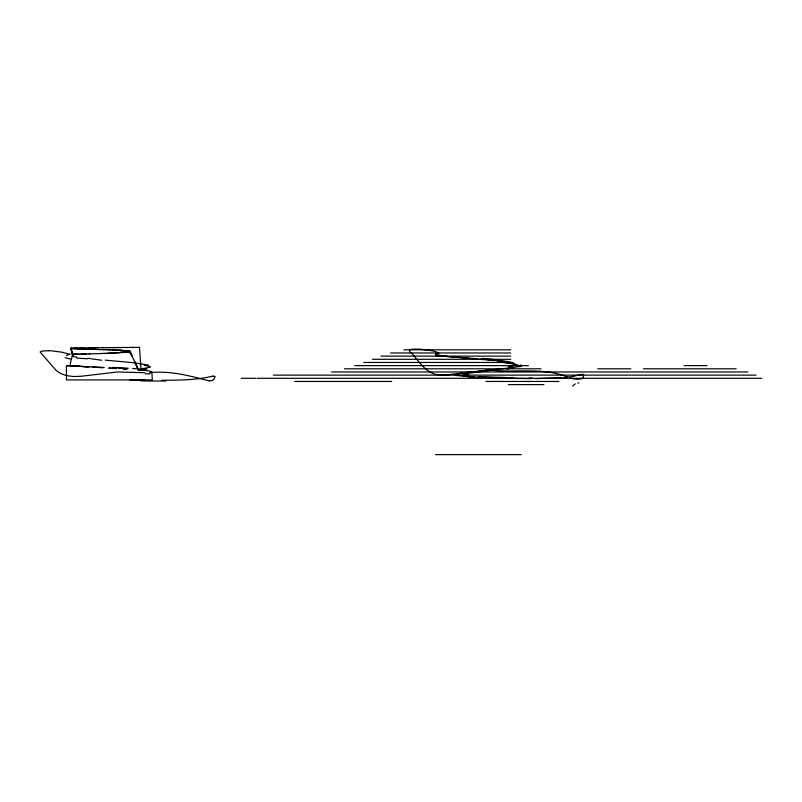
<?xml version="1.0" encoding="UTF-8"?>
<svg xmlns="http://www.w3.org/2000/svg" width="802" height="802" viewBox="0 0 802 802"><rect width="100%" height="100%" fill="white"/><g stroke="black" fill="none" stroke-linecap="round" stroke-linejoin="round"><path stroke-width="1.2" d="M72.501 354.644L69.844 365.692L66.446 365.692L66.446 379.917L152.31 379.917L151.839 371.466M521.27 365.682L520.849 364.83M130.114 351.547L138.515 370.123M211.959 380.569L214.114 379.156L214.826 376.569M519.746 366.524L464.739 373.762M512.518 366.935L510.313 367.466M130.024 351.306L132.22 356.639L129.884 351.697A21.303 1.704 9.7 0 0 128.861 351.176M129.513 351.817L110.706 353.181M129.312 351.857L127.037 352.198M459.055 373.802L462.543 373.241M146.876 369.02L139.358 370.093M572.969 376.288L582.583 374.283M213.312 375.948C196.58 380.238 179.117 380.168 161.964 380.258M570.362 376.669L565.149 377.331M500.378 369L471.706 372.088M126.726 352.228L125.302 352.369M561.44 377.712L535.826 378.624M124.661 352.419L114.876 353M73.363 354.564L77.634 354.334M446.945 374.855L485.611 370.354M74.526 354.484L75.208 354.444M72.01 348.268L71.328 348.309A34.556 0.591 0.2 0 0 70.716 348.539L72.792 348.649M77.433 354.344L83.308 354.113M113.884 353.04L111.879 353.131M111.368 353.151L107.969 353.281M110.325 353.191L109.262 353.241M108.721 353.261L107.087 353.321M107.267 353.311L105.844 353.361M83.258 354.113L84.631 354.063M104.851 353.401L105.974 353.361M84.02 354.083L85.283 354.043M105.082 353.391L102.766 353.471M74.215 348.178L77.032 348.088M84.781 354.063L86.586 354.003M86.285 354.013L101.984 353.492M101.393 353.512L103.137 353.461M74.406 348.168L76.29 348.108M89.162 353.913L89.804 353.893M76.571 348.108L77.814 348.078M77.333 348.088L78.215 348.068M78.957 348.048L79.458 348.038M79.388 348.038L79.899 348.028M79.819 348.028L80.34 348.018M80.26 348.018L80.781 348.008M80.711 348.008L81.824 347.988M81.172 347.998L84.009 347.948M83.268 347.958L84.761 347.938M84.541 347.938L88.932 347.868M88.711 347.868L90.315 347.847M89.794 347.857L92.009 347.827M91.709 347.827L93.603 347.807M93.142 347.807L97.774 347.747M97.353 347.757L106.215 347.657M102.385 347.697L102.957 347.687M106.165 347.657L109.924 347.617M109.413 347.627L112.691 347.597M112.43 347.597L114.105 347.577M113.683 347.587L118.756 347.537M118.626 347.537L125.483 347.477M125.172 347.487L129.052 347.456M128.962 347.456L132.952 347.426M132.46 347.426L139.488 347.376L141.072 370.273M149.503 372.74C170.034 370.354 189.793 375.907 209.352 380.92M403.817 349.802L510.754 349.802M390.564 352.97L510.754 352.97M380.99 356.128L510.754 356.128M372.369 359.296L510.754 359.296M363.817 362.464L512.618 362.464M354.725 365.632L528.338 365.632M684.066 365.632L706.983 365.632M344.479 368.8L541.009 368.8M597.711 368.8L630.813 368.8M643.475 368.8L736.156 368.8M331.477 371.968L748.015 371.968M273.342 375.125L756.045 375.125M241.171 378.293L255.988 378.293M257.272 378.293L761.9 378.293M531.445 378.634L510.002 378.293M294.575 381.461L391.697 381.461M485.952 381.461L558.954 381.461M508.278 384.629L543.926 384.629M435.456 454.624L521.32 454.624M48.501 350.725L42.075 351.055L40.1 351.988L56.08 370.364L60.641 373.521L66.426 375.647L73.483 376.519L80.551 376.318L117.583 371.968L144.861 372.699M144.46 380.168C134.094 380.369 149.393 379.737 142.736 379.767M139.418 379.887L141.743 379.917L129.984 379.737M132.47 379.777L135.939 379.837M144.751 379.917L130.175 379.747M492.759 370.283C517.621 372.689 543.485 367.356 567.305 376.95M509.481 378.233L512.257 378.293M503.947 378.093L513.761 378.293M507.987 378.153L475.546 377.02L463.105 375.817M91.849 349.321L100.461 349.562M93.182 349.351L89.483 349.251M99.338 349.532L104.019 349.672M87.197 349.181L89.543 349.251M103.237 349.642L105.884 349.722M87.769 349.201L85.012 349.111M105.814 349.722L107.468 349.772M107.217 349.762L108.992 349.822M83.959 349.081L85.212 349.121M108.551 349.802L110.225 349.862M84.35 349.091L80.962 348.98M109.754 349.842L112.23 349.923M83.498 349.07L81.854 349.01M112.039 349.923L112.902 349.943M112.801 349.943L114.245 349.993M81.072 348.99L77.363 348.85M80.3 348.96L78.085 348.88M114.074 349.983L114.716 350.013M114.586 350.003L115.348 350.033M114.917 350.013L116.621 350.083M116.591 350.073L119.759 350.203M116.922 350.093L117.924 350.133M77.443 348.86L73.052 348.669M76.01 348.8L71.208 348.539M119.247 350.183L120.069 350.223M119.909 350.213L120.641 350.243M474.513 377.12L470.423 376.93M66.446 365.692L104.24 367.466M120.23 350.223L129.363 351.045L130.606 354.494M420.93 349.211C417.421 349.311 403.366 347.757 412.388 353.862C420.378 363.527 428.378 376.208 442.884 374.895M121.433 350.284L122.225 350.324M118.225 368.178L127.578 368.709M468.438 376.82L468.99 376.85M92.35 367.115L101.864 367.647M100.561 367.577L102.856 367.707M89.192 366.935L85.253 366.704M87.207 358.805L76.651 358.043M87.759 366.855L71.107 365.792M84.41 366.664L78.867 366.324M467.355 376.75L467.897 376.79M108.791 368.048L109.523 368.088M109.002 368.058L116.49 368.539M110.235 368.138L112.36 368.268M113.062 368.308L115.117 368.449M78.436 366.293L76.28 366.153M75.849 366.123L73.463 365.963M115.799 368.489L116.46 368.539M435.456 355.607L446.153 356.389M73.253 365.953L69.844 365.692L70.897 365.772M445.22 356.319L476.859 358.735M105.303 360.158L134.175 362.765L148.51 365.131M469.571 358.374L437.1 355.607M123.358 369.05L126.736 369.351M487.235 359.577L499.375 360.72M123.588 369.07L125.643 369.251M480.468 359.296L494.563 360.679M425.551 349.622L434.012 351.176L438.854 352.91A85.814 23.017 -90 0 0 435.456 354.354M508.709 361.852L510.603 362.133M503.977 361.923L509.751 363.025M456.849 375.697L455.947 375.426M570.362 377.852C573.921 379.526 585.089 381.06 583.475 374.464M513.601 364.238L514.904 365.191M69.884 354.344L62.075 352.208L51.749 350.855A30.506 13.564 9 0 0 48.481 350.685M138.545 369.612L134.706 361.792L138.495 370.103M72.912 355.466L70.766 348.369A34.606 0.571 0 0 1 73.122 348.168M441.601 355.797A35.809 3.94 14.7 0 1 436.148 354.263M472.498 358.785A102.155 3.509 3.5 0 1 482.253 359.557M496.859 360.88A82.626 6.717 1.3 0 1 506.323 361.943M503.947 362.725A68.902 6.737 0 0 1 517.701 364.94M521.15 365.682A33.273 3.419 0.8 0 1 520.869 366.564M463.757 375.035A19.338 2.276 -1.4 0 1 468.609 374.223M465.391 375.567A12.12 1.825 2.6 0 1 462.924 374.935M532.368 378.093A63.508 1.564 0.2 0 1 529.079 378.093M566.783 377.461A47.498 4.752 0 0 1 563.114 377.872M573.851 376.228A60.25 2.105 -4.7 0 1 571.355 376.609M572.478 386.073A116.3 9.905 -46.5 0 1 575.255 383.917M578.884 382.775A88.631 11.378 29.3 0 1 577.721 383.105M485.611 370.113A156.49 137.242 -75 0 1 492.769 370.103M446.995 375.025A25.343 11.038 0.8 0 1 442.874 375.075M420.98 349.401A36.872 16.762 8.6 0 1 425.551 349.812M504.979 377.421A135.718 8.682 0.4 0 1 478.363 376.629M470.594 376.91A60.441 5.023 -0.1 0 1 469.16 376.83M468.167 376.409A30.697 2.657 -0.3 0 1 458.122 375.617M456.97 375.406A17.834 1.644 1.4 0 1 456.027 375.125M455.275 375.115A23.789 2.336 -1 0 1 459.265 373.812M461.521 373.241A48.952 3.519 -3.4 0 1 470.844 372.048M513.581 367.537A34.045 4.351 -2.4 0 1 506.784 369M512.719 365.772A26.085 2.747 -3.9 0 1 508.298 366.805M514.132 365.221A32.311 4.03 -0.1 0 1 514.744 365.632M512.588 362.765A62.867 8.02 -3 0 1 515.095 364.138M499.365 360.329A76.18 7.639 0.6 0 1 508.237 361.742M482.152 358.384A95.097 3.9 3.5 0 1 494.593 359.567M66.386 355.707A81.102 22.296 -89.5 0 1 69.884 354.223M149.884 373.852A239.738 174.214 37.1 0 1 145.222 373.842M211.868 380.489A101.814 18.697 40.4 0 1 209.182 380.77M212.67 376.619A121.623 10.516 -45.6 0 1 214.876 376.519M165.703 381.05A64.1 2.627 0.4 0 1 140.921 380.9M150.425 367.105A32.511 2.727 -2.8 0 1 141.022 368.74M144.35 365.361A60.671 6.296 0.3 0 1 149.854 366.694M90.907 358.775A86.345 5.524 6.3 0 1 101.854 360.258M87.749 358.364A73.162 14.927 0.5 0 1 89.924 358.504M76.691 357.04A40.11 17.945 7 0 1 72.601 356.519M71.579 359.156A35.98 15.799 6.7 0 1 65.002 357.672M151.588 372.008A33.072 2.025 -0.6 0 1 150.906 372.178M137.784 369.722A69.213 4.672 -0.3 0 1 151.127 371.486M132.621 368.479A82.355 4.732 0.4 0 1 144.26 369.491M112.922 367.416A101.643 2.617 2 0 1 128.25 368.248M72.711 354.855A6.065 1.674 -1.9 0 1 73.473 354.785M71.799 354.083A9.113 2.657 -1.8 0 1 74.446 353.862M129.443 350.945A9.043 1.213 -1.3 0 1 129.683 351.025M130.125 351.055A8.581 1.002 0.8 0 1 129.693 351.326M128.731 351.025A8.241 0.742 5.5 0 1 129.673 351.286M71.709 348.309A33.524 0.561 0.1 0 0 70.967 348.369A33.082 0.551 0.1 0 1 71.579 348.309M93.403 347.797A86.887 1.303 -0.2 0 1 96.06 347.767M72.671 348.268A35.308 0.541 -0.2 0 1 75.137 348.178M120.571 350.835A20.922 2.406 -1.1 0 1 127.348 351.206M128.27 351.727A35.057 2.015 0.9 0 1 127.849 351.787M75.177 353.893A19.93 2.987 -3.2 0 1 77.483 353.782M77.774 354.324A37.524 1.905 -2.8 0 1 82.666 354.133M127.909 350.975A15.007 1.233 13.3 0 1 128.621 351.256M72.711 354.243L70.847 348.359L72.701 354.273"/></g></svg>
